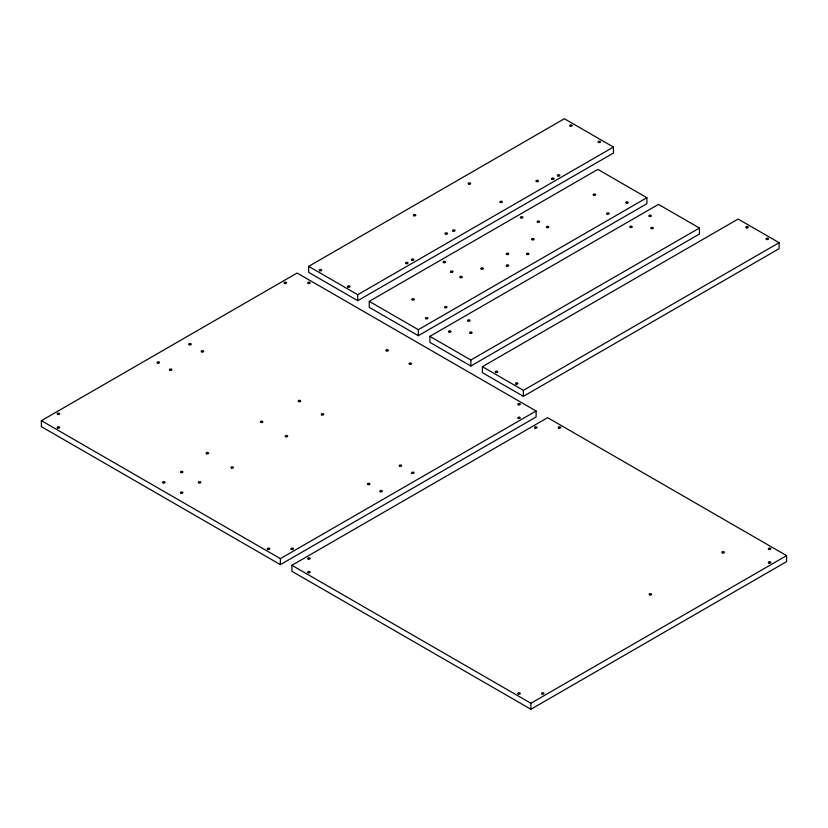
<?xml version="1.0" encoding="UTF-8"?>
<svg xmlns="http://www.w3.org/2000/svg" width="828" height="828" viewBox="0 0 828 828"><rect width="100%" height="100%" fill="white"/><g stroke="black" fill="none" stroke-linecap="round" stroke-linejoin="round"><path stroke-width="1.24" d="M41.4 420.665L297.107 273.033L536.089 410.998L536.089 417.001L280.371 564.634L41.4 426.668L41.4 420.665L280.371 558.631L536.089 410.998M308.658 266.368L564.365 118.735L613.434 147.063L613.434 153.056L357.717 300.688L308.658 272.36L308.658 266.368L357.717 294.696L613.434 147.063M369.267 301.361L597.847 169.388L646.906 197.716L646.906 203.709L418.326 335.682L369.267 307.354L369.267 301.361L418.326 329.689L646.906 197.716M429.877 336.354L658.457 204.381L699.443 228.042L699.443 234.045L470.853 366.007L429.877 342.347L429.877 336.354L470.853 360.014L699.443 228.042M482.403 366.68L738.11 219.047L779.096 242.707L779.096 248.7L523.389 396.333L482.403 372.672L482.403 366.68L523.389 390.34L779.096 242.707M291.911 565.296L547.629 417.664L786.6 555.64L786.6 561.632L530.893 709.265L291.911 571.299L291.911 565.296L530.893 703.272L786.6 555.64M530.893 703.272L530.893 709.265M523.389 390.34L523.389 396.333M470.853 360.014L470.853 366.007M418.326 329.689L418.326 335.682M357.717 294.696L357.717 300.688M280.371 558.631L280.371 564.634M649.763 594.908A1.221 0.704 0 0 0 651.595 594.297A1.221 0.704 0 0 0 649.763 593.676A1.221 0.704 0 0 0 649.763 594.908M722.492 552.918A1.221 0.704 0 0 0 724.334 552.307A1.221 0.704 0 0 0 722.492 551.686A1.221 0.704 0 0 0 722.492 552.918M308.337 559.076A1.221 0.704 0 0 0 310.169 558.465A1.221 0.704 0 0 0 308.337 557.855A1.221 0.704 0 0 0 308.337 559.076M308.337 572.748A1.221 0.704 0 0 0 310.169 572.127A1.221 0.704 0 0 0 308.337 571.517A1.221 0.704 0 0 0 308.337 572.748M542.112 694.05A1.221 0.704 0 0 0 543.944 693.44A1.221 0.704 0 0 0 542.112 692.829A1.221 0.704 0 0 0 542.112 694.05M518.193 693.936A1.221 0.704 0 0 0 520.243 693.616A1.221 0.704 0 0 0 518.742 692.757A1.221 0.704 0 0 0 518.193 693.936M768.964 563.081A1.221 0.704 0 0 0 770.796 562.471A1.221 0.704 0 0 0 768.964 561.85A1.221 0.704 0 0 0 768.964 563.081M768.705 549.306A1.221 0.704 0 0 0 770.754 548.985A1.221 0.704 0 0 0 769.253 548.115A1.221 0.704 0 0 0 768.705 549.306M558.6 427.993A1.221 0.704 0 0 0 560.639 427.683A1.221 0.704 0 0 0 559.148 426.813A1.221 0.704 0 0 0 558.6 427.993M535.178 428.107A1.221 0.704 0 0 0 537.02 427.496A1.221 0.704 0 0 0 535.178 426.886A1.221 0.704 0 0 0 535.178 428.107M515.885 384.006A1.221 0.704 0 0 0 517.924 383.685A1.221 0.704 0 0 0 516.434 382.826A1.221 0.704 0 0 0 515.885 384.006M495.682 372.341A1.221 0.704 0 0 0 497.721 372.031A1.221 0.704 0 0 0 496.231 371.161A1.221 0.704 0 0 0 495.682 372.341M766.656 239.489A1.221 0.704 0 0 0 768.487 238.868A1.221 0.704 0 0 0 766.656 238.257A1.221 0.704 0 0 0 766.656 239.489M746.452 227.824A1.221 0.704 0 0 0 748.284 227.203A1.221 0.704 0 0 0 746.452 226.593A1.221 0.704 0 0 0 746.452 227.824M449.18 332.131A1.221 0.704 0 0 0 451.012 331.521A1.221 0.704 0 0 0 449.18 330.91A1.221 0.704 0 0 0 449.18 332.131M470.242 333.301A1.221 0.704 0 0 0 472.084 332.68A1.221 0.704 0 0 0 470.242 332.069A1.221 0.704 0 0 0 470.242 333.301M468.224 321.129A1.221 0.704 0 0 0 470.066 320.519A1.221 0.704 0 0 0 468.224 319.908A1.221 0.704 0 0 0 468.224 321.129M630.429 227.483A1.221 0.704 0 0 0 632.261 226.872A1.221 0.704 0 0 0 630.429 226.261A1.221 0.704 0 0 0 630.429 227.483M651.243 228.538A1.221 0.704 0 0 0 653.292 228.228A1.221 0.704 0 0 0 651.791 227.358A1.221 0.704 0 0 0 651.243 228.538M649.473 216.491A1.221 0.704 0 0 0 651.315 215.88A1.221 0.704 0 0 0 649.473 215.27A1.221 0.704 0 0 0 649.473 216.491M527.105 254.486A1.221 0.704 0 0 0 528.937 253.865A1.221 0.704 0 0 0 527.105 253.254A1.221 0.704 0 0 0 527.105 254.486M506.902 266.15A1.221 0.704 0 0 0 508.734 265.529A1.221 0.704 0 0 0 506.902 264.919A1.221 0.704 0 0 0 506.902 266.15M425.83 318.687A1.221 0.704 0 0 0 427.879 318.366A1.221 0.704 0 0 0 426.379 317.507A1.221 0.704 0 0 0 425.83 318.687M444.884 307.695A1.221 0.704 0 0 0 446.934 307.374A1.221 0.704 0 0 0 445.433 306.505A1.221 0.704 0 0 0 444.884 307.695M412.272 299.86A1.221 0.704 0 0 0 414.321 299.539A1.221 0.704 0 0 0 412.82 298.68A1.221 0.704 0 0 0 412.272 299.86M593.769 195.325A1.221 0.704 0 0 0 595.611 194.715A1.221 0.704 0 0 0 593.769 194.104A1.221 0.704 0 0 0 593.769 195.325M626.382 203.16A1.221 0.704 0 0 0 628.224 202.549A1.221 0.704 0 0 0 626.382 201.939A1.221 0.704 0 0 0 626.382 203.16M607.079 214.048A1.221 0.704 0 0 0 609.129 213.727A1.221 0.704 0 0 0 607.628 212.858A1.221 0.704 0 0 0 607.079 214.048M546.759 227.545A1.221 0.704 0 0 0 548.809 227.224A1.221 0.704 0 0 0 547.308 226.354A1.221 0.704 0 0 0 546.759 227.545M537.527 222.214A1.221 0.704 0 0 0 539.577 221.894A1.221 0.704 0 0 0 538.076 221.024A1.221 0.704 0 0 0 537.527 222.214M532.042 239.706A1.221 0.704 0 0 0 534.091 239.385A1.221 0.704 0 0 0 532.59 238.526A1.221 0.704 0 0 0 532.042 239.706M506.902 254.486A1.221 0.704 0 0 0 508.734 253.865A1.221 0.704 0 0 0 506.902 253.254A1.221 0.704 0 0 0 506.902 254.486M520.791 217.878A1.221 0.704 0 0 0 522.841 217.557A1.221 0.704 0 0 0 521.34 216.698A1.221 0.704 0 0 0 520.791 217.878M443.694 262.642A1.221 0.704 0 0 0 445.526 262.031A1.221 0.704 0 0 0 443.694 261.42A1.221 0.704 0 0 0 443.694 262.642M450.939 272.195A1.221 0.704 0 0 0 452.988 271.884A1.221 0.704 0 0 0 451.488 271.015A1.221 0.704 0 0 0 450.939 272.195M460.43 277.639A1.221 0.704 0 0 0 462.272 277.028A1.221 0.704 0 0 0 460.43 276.417A1.221 0.704 0 0 0 460.43 277.639M481.244 269.028A1.221 0.704 0 0 0 483.293 268.717A1.221 0.704 0 0 0 481.792 267.848A1.221 0.704 0 0 0 481.244 269.028M347.905 287.026A1.221 0.704 0 0 0 349.954 286.716A1.221 0.704 0 0 0 348.453 285.846A1.221 0.704 0 0 0 347.905 287.026M598.427 142.395A1.221 0.704 0 0 0 600.476 142.074A1.221 0.704 0 0 0 598.975 141.215A1.221 0.704 0 0 0 598.427 142.395M319.618 270.694A1.221 0.704 0 0 0 321.668 270.383A1.221 0.704 0 0 0 320.177 269.514A1.221 0.704 0 0 0 319.618 270.694M570.14 126.063A1.221 0.704 0 0 0 572.189 125.742A1.221 0.704 0 0 0 570.689 124.883A1.221 0.704 0 0 0 570.14 126.063M557.73 175.888A1.221 0.704 0 0 0 559.78 175.567A1.221 0.704 0 0 0 558.279 174.708A1.221 0.704 0 0 0 557.73 175.888M551.955 179.221A1.221 0.704 0 0 0 554.004 178.9A1.221 0.704 0 0 0 552.504 178.041A1.221 0.704 0 0 0 551.955 179.221M536.368 181.549A1.221 0.704 0 0 0 538.417 181.239A1.221 0.704 0 0 0 536.917 180.369A1.221 0.704 0 0 0 536.368 181.549M468.544 184.054A1.221 0.704 0 0 0 470.594 183.733A1.221 0.704 0 0 0 469.093 182.864A1.221 0.704 0 0 0 468.544 184.054M500.298 202.384A1.221 0.704 0 0 0 502.348 202.063A1.221 0.704 0 0 0 500.847 201.194A1.221 0.704 0 0 0 500.298 202.384M452.968 231.043A1.221 0.704 0 0 0 455.007 230.722A1.221 0.704 0 0 0 453.516 229.863A1.221 0.704 0 0 0 452.968 231.043M445.464 234.045A1.221 0.704 0 0 0 447.503 233.724A1.221 0.704 0 0 0 446.013 232.854A1.221 0.704 0 0 0 445.464 234.045M413.71 215.715A1.221 0.704 0 0 0 415.759 215.394A1.221 0.704 0 0 0 414.259 214.524A1.221 0.704 0 0 0 413.71 215.715M411.692 260.199A1.221 0.704 0 0 0 413.741 259.888A1.221 0.704 0 0 0 412.24 259.019A1.221 0.704 0 0 0 411.692 260.199M405.917 263.532A1.221 0.704 0 0 0 407.966 263.221A1.221 0.704 0 0 0 406.465 262.352A1.221 0.704 0 0 0 405.917 263.532M518.442 418.44A1.221 0.704 0 0 0 520.284 417.829A1.221 0.704 0 0 0 518.442 417.219A1.221 0.704 0 0 0 518.442 418.44M518.442 404.778A1.221 0.704 0 0 0 520.284 404.167A1.221 0.704 0 0 0 518.442 403.557A1.221 0.704 0 0 0 518.442 404.778M308.337 283.476A1.221 0.704 0 0 0 310.169 282.865A1.221 0.704 0 0 0 308.337 282.255A1.221 0.704 0 0 0 308.337 283.476M284.666 283.476A1.221 0.704 0 0 0 286.498 282.865A1.221 0.704 0 0 0 284.666 282.255A1.221 0.704 0 0 0 284.666 283.476M57.567 427.993A1.221 0.704 0 0 0 59.616 427.683A1.221 0.704 0 0 0 58.115 426.813A1.221 0.704 0 0 0 57.567 427.993M57.815 414.445A1.221 0.704 0 0 0 59.657 413.834A1.221 0.704 0 0 0 57.815 413.224A1.221 0.704 0 0 0 57.815 414.445M291.342 549.306A1.221 0.704 0 0 0 293.391 548.985A1.221 0.704 0 0 0 291.891 548.115A1.221 0.704 0 0 0 291.342 549.306M267.93 549.419A1.221 0.704 0 0 0 269.762 548.798A1.221 0.704 0 0 0 267.93 548.188A1.221 0.704 0 0 0 267.93 549.419M180.804 472.488A1.221 0.704 0 0 0 182.853 472.167A1.221 0.704 0 0 0 181.353 471.308A1.221 0.704 0 0 0 180.804 472.488M163.157 482.931A1.221 0.704 0 0 0 165 482.32A1.221 0.704 0 0 0 163.157 481.71A1.221 0.704 0 0 0 163.157 482.931M181.053 493.26A1.221 0.704 0 0 0 182.895 492.65A1.221 0.704 0 0 0 181.053 492.039A1.221 0.704 0 0 0 181.053 493.26M198.948 482.931A1.221 0.704 0 0 0 200.78 482.32A1.221 0.704 0 0 0 198.948 481.71A1.221 0.704 0 0 0 198.948 482.931M260.996 422.446A1.221 0.704 0 0 0 262.838 421.835A1.221 0.704 0 0 0 260.996 421.224A1.221 0.704 0 0 0 260.996 422.446M285.826 436.77A1.221 0.704 0 0 0 287.658 436.159A1.221 0.704 0 0 0 285.826 435.549A1.221 0.704 0 0 0 285.826 436.77M231.561 468.099A1.221 0.704 0 0 0 233.403 467.489A1.221 0.704 0 0 0 231.561 466.878A1.221 0.704 0 0 0 231.561 468.099M206.741 453.775A1.221 0.704 0 0 0 208.573 453.154A1.221 0.704 0 0 0 206.741 452.543A1.221 0.704 0 0 0 206.741 453.775M386.293 350.844A1.221 0.704 0 0 0 388.342 350.534A1.221 0.704 0 0 0 386.842 349.664A1.221 0.704 0 0 0 386.293 350.844M409.632 364.289A1.221 0.704 0 0 0 411.475 363.678A1.221 0.704 0 0 0 409.632 363.068A1.221 0.704 0 0 0 409.632 364.289M298.804 401.611A1.221 0.704 0 0 0 300.647 401A1.221 0.704 0 0 0 298.804 400.39A1.221 0.704 0 0 0 298.804 401.611M321.895 414.942A1.221 0.704 0 0 0 323.738 414.331A1.221 0.704 0 0 0 321.895 413.721A1.221 0.704 0 0 0 321.895 414.942M399.572 466.154A1.221 0.704 0 0 0 401.621 465.843A1.221 0.704 0 0 0 400.121 464.974A1.221 0.704 0 0 0 399.572 466.154M412.23 473.43A1.221 0.704 0 0 0 414.072 472.819A1.221 0.704 0 0 0 412.23 472.208A1.221 0.704 0 0 0 412.23 473.43M380.487 491.76A1.221 0.704 0 0 0 382.319 491.149A1.221 0.704 0 0 0 380.487 490.538A1.221 0.704 0 0 0 380.487 491.76M367.818 484.483A1.221 0.704 0 0 0 369.868 484.163A1.221 0.704 0 0 0 368.367 483.304A1.221 0.704 0 0 0 367.818 484.483M170.082 370.292A1.221 0.704 0 0 0 171.924 369.681A1.221 0.704 0 0 0 170.082 369.06A1.221 0.704 0 0 0 170.082 370.292M157.672 363.119A1.221 0.704 0 0 0 159.514 362.509A1.221 0.704 0 0 0 157.672 361.898A1.221 0.704 0 0 0 157.672 363.119M189.167 344.686A1.221 0.704 0 0 0 191.216 344.365A1.221 0.704 0 0 0 189.715 343.496A1.221 0.704 0 0 0 189.167 344.686M201.577 351.848A1.221 0.704 0 0 0 203.626 351.527A1.221 0.704 0 0 0 202.125 350.668A1.221 0.704 0 0 0 201.577 351.848"/></g></svg>
